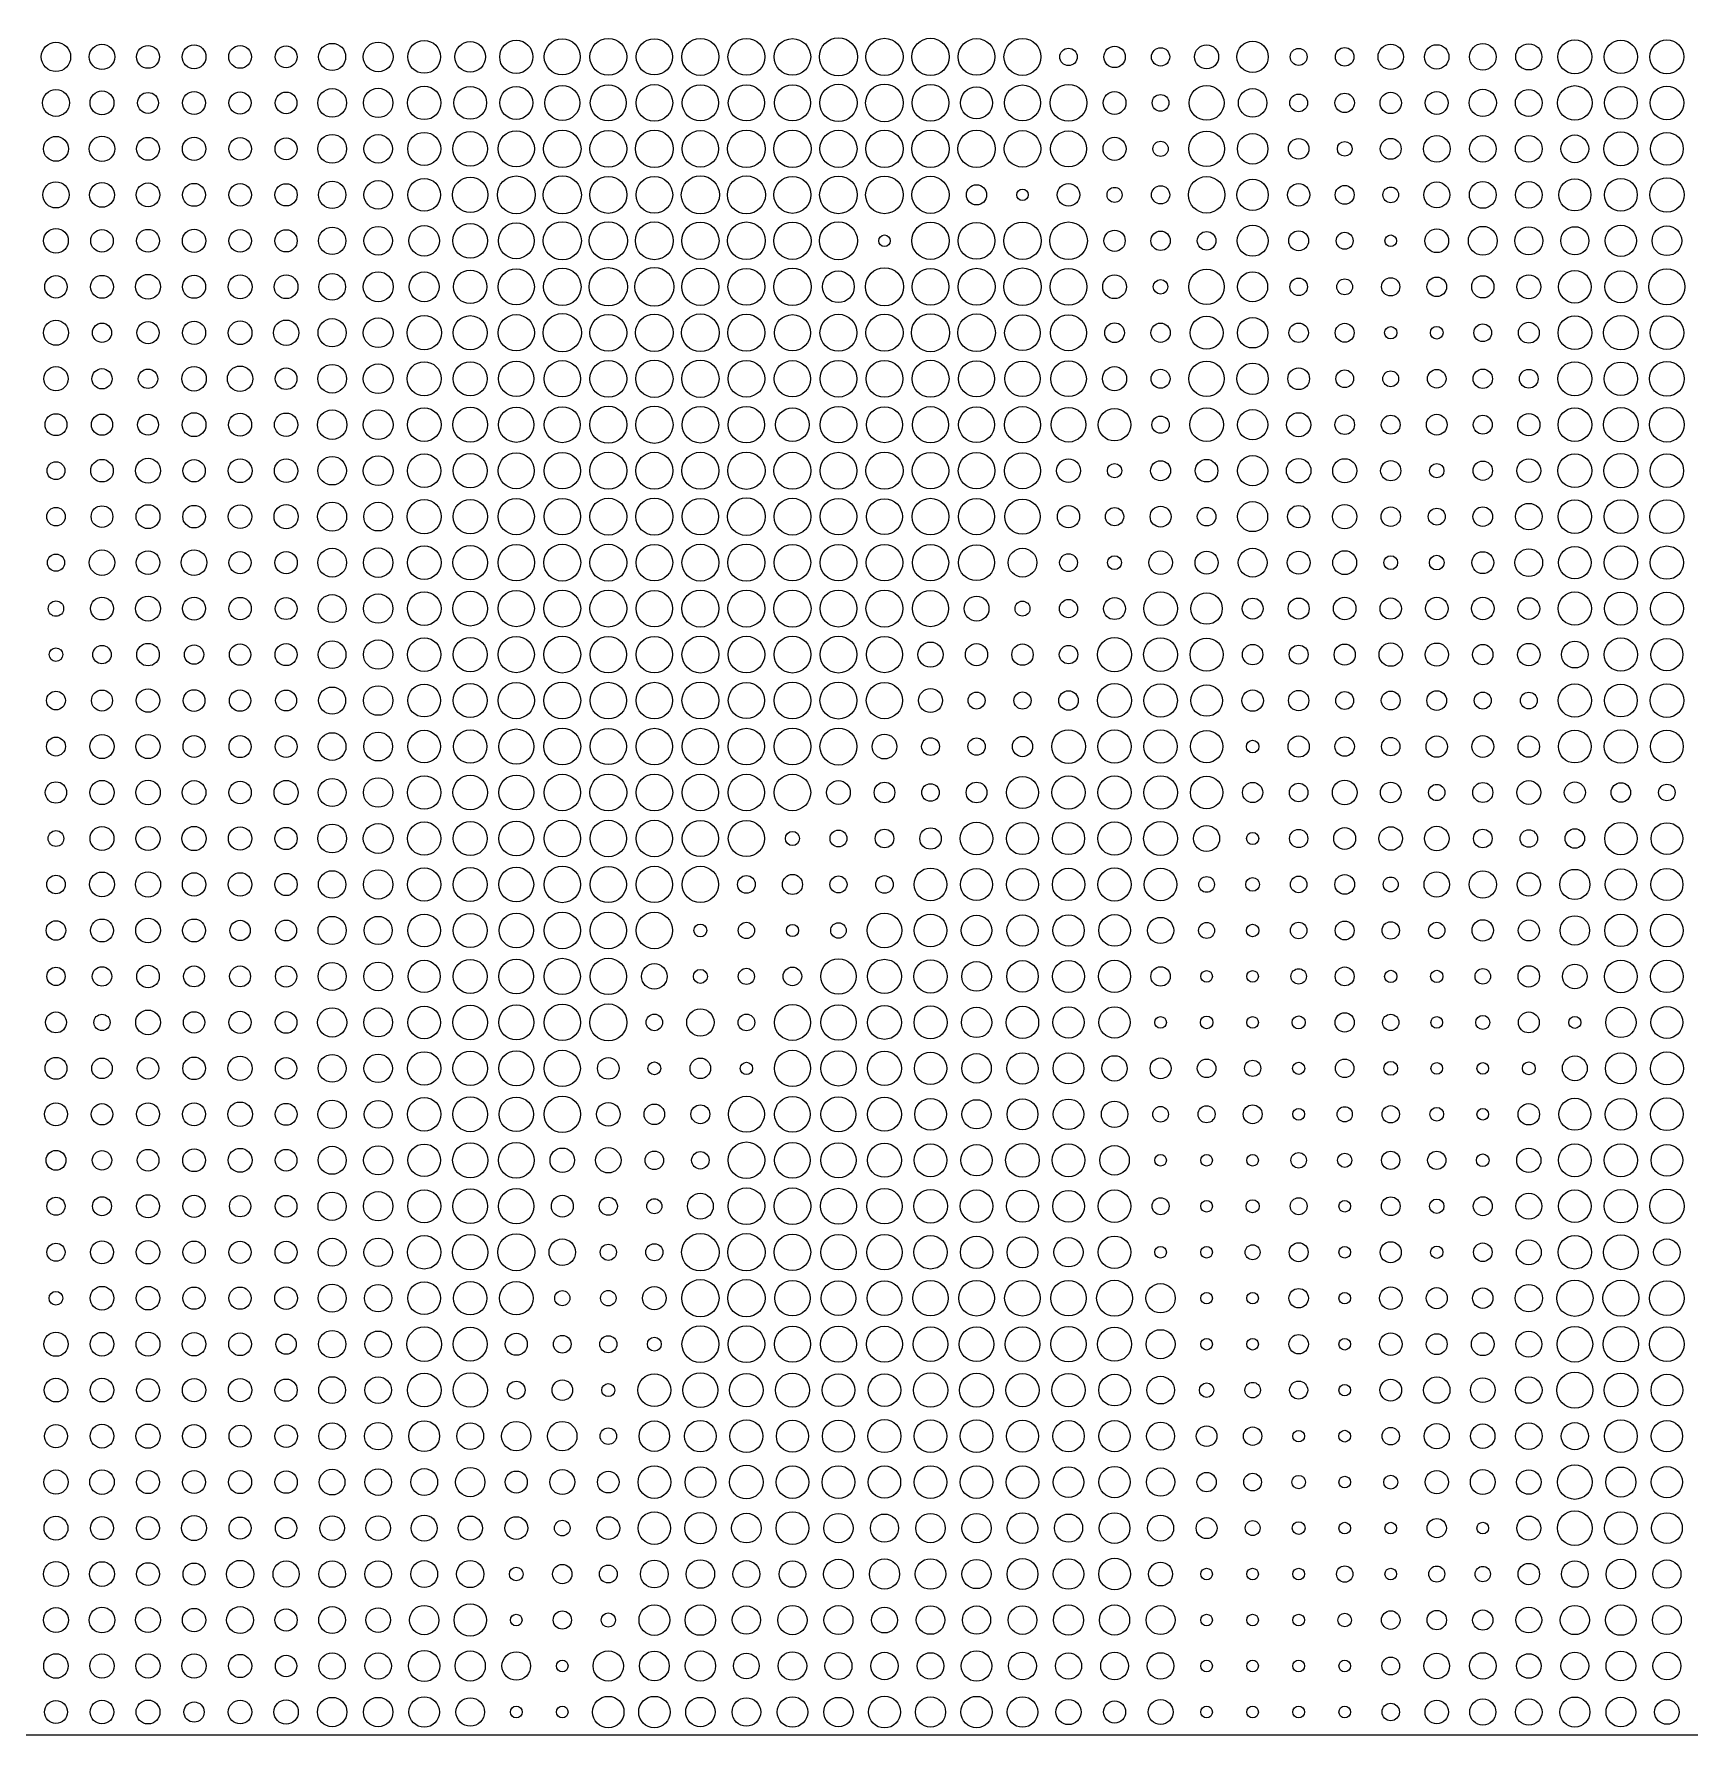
# Model space of a CAD drawing. Header units: millimetres. Extents: x 0 to 15650, y 0 to 8040.
# Drawn here: x 1944 to 3940, y 0 to 2051 of the extents above; entities that cross this region are included whole.
import ezdxf

# ---------------------------------------------------------------- set-up
doc = ezdxf.new("R2010")
doc.units = ezdxf.units.MM
doc.layers.add('Default', color=7, linetype='Continuous', true_color=0x000000)

msp = doc.modelspace()

# ---------------------------------------------------------------- linework, layer by layer
at = {"layer": 'Default', "color": 0}
msp.add_line((0, 0), (15650, 0), dxfattribs=at)
msp.add_lwpolyline([(0, 8040), (0, 0), (15650, 0), (15650, 8040)], close=True, dxfattribs=at)
for centre, radius in [((1970.1, 2023.9), 17.7), ((2025.6, 2023.9), 15.3), ((2081.1, 2023.9), 13.8), ((2136.6, 2023.9), 14.4), ((2192.1, 2023.9), 13.7), ((2247.6, 2023.9), 13.2), ((2303.1, 2023.9), 16.3), ((2358.6, 2023.9), 17.9), ((2414.1, 2023.9), 19.8), ((2469.6, 2023.9), 18.4), ((2525.1, 2023.9), 20), ((2580.6, 2023.9), 21.7), ((2636.1, 2023.9), 22.2), ((2691.6, 2023.9), 21.8), ((2747.1, 2023.9), 22.3), ((2802.6, 2023.9), 22.2), ((2858.1, 2023.9), 22), ((2913.6, 2023.9), 23), ((2969.1, 2023.9), 22.4), ((3024.6, 2023.9), 22.5), ((3080.1, 2023.9), 22.1), ((3135.5, 2023.9), 22.3), ((3191, 2023.9), 10.5), ((3246.5, 2023.9), 12.9), ((3302, 2023.9), 11), ((3357.5, 2023.9), 14.5), ((3413, 2023.9), 18.9), ((3468.5, 2023.9), 10.2), ((3524, 2023.9), 11.2), ((3579.5, 2023.9), 15.3), ((3635, 2023.9), 14.7), ((3690.5, 2023.9), 16.1), ((3746, 2023.9), 15.8), ((3801.5, 2023.9), 20.5), ((3857, 2023.9), 20.1), ((3912.5, 2023.9), 20.4), ((2636.1, 1968.4), 21.7), ((2691.6, 1968.4), 22.1), ((2747.1, 1968.4), 21.8), ((2802.6, 1968.4), 21.8), ((2858.1, 1968.4), 21.8), ((2913.6, 1968.4), 22.5), ((2969.1, 1968.4), 22.7), ((3024.6, 1968.4), 22.2), ((3135.5, 1968.4), 21.6), ((3191, 1968.4), 22.2), ((1970.1, 1968.4), 16.2), ((2025.6, 1968.4), 14.4), ((2081.1, 1968.4), 12.6), ((2136.6, 1968.4), 13.8), ((2192.1, 1968.4), 13.4), ((2247.6, 1968.4), 13.1), ((2303.1, 1968.4), 17.3), ((2358.6, 1968.4), 17.7), ((2414.1, 1968.4), 20.2), ((2469.6, 1968.4), 19.8), ((2525.1, 1968.4), 19.9), ((2580.6, 1968.4), 21.1), ((3080.1, 1968.4), 19.3), ((3246.5, 1968.4), 13.8), ((3302, 1968.4), 10.1), ((3357.5, 1968.4), 21), ((3413, 1968.4), 17.2), ((3468.5, 1968.4), 10.7), ((3524, 1968.4), 11.7), ((3579.5, 1968.4), 12.9), ((3635, 1968.4), 13.8), ((3690.5, 1968.4), 16.4), ((3746, 1968.4), 16.2), ((3801.5, 1968.4), 20.8), ((3857, 1968.4), 19.8), ((3912.5, 1968.4), 20.3), ((2303.1, 1913), 17.4), ((2358.6, 1913), 17.2), ((2414.1, 1913), 19.9), ((2469.6, 1913), 20.9), ((2525.1, 1913), 21.9), ((2580.6, 1913), 22.6), ((2636.1, 1913), 22.2), ((2691.6, 1913), 22.7), ((2747.1, 1913), 22), ((2802.6, 1913), 22.7), ((2858.1, 1913), 22.5), ((2913.6, 1913), 22.4), ((2969.1, 1913), 22.5), ((3024.6, 1913), 22.5), ((3080.1, 1913), 22.5), ((3135.5, 1913), 22), ((3191, 1913), 21.6), ((3357.5, 1913), 21.5), ((3413, 1913), 18.4), ((3635, 1913), 16.1), ((3690.5, 1913), 16), ((3746, 1913), 16.2), ((3801.5, 1913), 16.7), ((3857, 1913), 20.4), ((3912.5, 1913), 19.8), ((1970.1, 1913), 15), ((2025.6, 1913), 15.3), ((2081.1, 1913), 13.8), ((2136.6, 1913), 14.1), ((2192.1, 1913), 13.6), ((2247.6, 1913), 13.3), ((3246.5, 1913), 13.9), ((3302, 1913), 9.19), ((3468.5, 1913), 12.4), ((3524, 1913), 8.84), ((3579.5, 1913), 12.6), ((1970.1, 1857.5), 15.8), ((2025.6, 1857.5), 15), ((2081.1, 1857.5), 14.3), ((2136.6, 1857.5), 13.8), ((2192.1, 1857.5), 13.6), ((2247.6, 1857.5), 13.4), ((2303.1, 1857.5), 16.5), ((2358.6, 1857.5), 17.2), ((2414.1, 1857.5), 19.8), ((2469.6, 1857.5), 21.3), ((2525.1, 1857.5), 22.8), ((2580.6, 1857.5), 23), ((2636.1, 1857.5), 22.3), ((2691.6, 1857.5), 22.1), ((2747.1, 1857.5), 23), ((2802.6, 1857.5), 22.9), ((2858.1, 1857.5), 22.3), ((2913.6, 1857.5), 22.7), ((2969.1, 1857.5), 22.7), ((3024.6, 1857.5), 22.4), ((3080.1, 1857.5), 12.2), ((3191, 1857.5), 13.6), ((3302, 1857.5), 11), ((3357.5, 1857.5), 22), ((3413, 1857.5), 18.9), ((3468.5, 1857.5), 13.5), ((3524, 1857.5), 11.4), ((3579.5, 1857.5), 9.47), ((3635, 1857.5), 15.6), ((3690.5, 1857.5), 16.2), ((3746, 1857.5), 16), ((3801.5, 1857.5), 19.4), ((3857, 1857.5), 19.8), ((3912.5, 1857.5), 20.7), ((3135.5, 1857.5), 7), ((3246.5, 1857.5), 9.05), ((1970.1, 1802.1), 14.9), ((2025.6, 1802.1), 13.6), ((2081.1, 1802.1), 13.8), ((2136.6, 1802.1), 14.1), ((2192.1, 1802.1), 13.6), ((2247.6, 1802.1), 13.4), ((2303.1, 1802.1), 16.5), ((2358.6, 1802.1), 17.2), ((2414.1, 1802.1), 18.4), ((2469.6, 1802.1), 20.9), ((2525.1, 1802.1), 21.6), ((2580.6, 1802.1), 23), ((2636.1, 1802.1), 23), ((2691.6, 1802.1), 22.8), ((2747.1, 1802.1), 22.5), ((2802.6, 1802.1), 22.7), ((2858.1, 1802.1), 22.5), ((2913.6, 1802.1), 22.9), ((2969.1, 1802.1), 7), ((3024.6, 1802.1), 22.5), ((3080.1, 1802.1), 22.2), ((3135.5, 1802.1), 22.6), ((3191, 1802.1), 22.7), ((3246.5, 1802.1), 12.8), ((3302, 1802.1), 11.7), ((3357.5, 1802.1), 11.2), ((3413, 1802.1), 18.7), ((3468.5, 1802.1), 12), ((3524, 1802.1), 10.2), ((3579.5, 1802.1), 7), ((3635, 1802.1), 14.3), ((3690.5, 1802.1), 17.4), ((3746, 1802.1), 16.9), ((3801.5, 1802.1), 17), ((3857, 1802.1), 18.9), ((3912.5, 1802.1), 17.9), ((2358.6, 1746.6), 18.1), ((2414.1, 1746.6), 18), ((2469.6, 1746.6), 20.2), ((2525.1, 1746.6), 21.8), ((2580.6, 1746.6), 22.6), ((2636.1, 1746.6), 23.1), ((2691.6, 1746.6), 23.4), ((2747.1, 1746.6), 22.4), ((2802.6, 1746.6), 22.2), ((2858.1, 1746.6), 22.6), ((2913.6, 1746.6), 19.1), ((2969.1, 1746.6), 23), ((3024.6, 1746.6), 22.1), ((3080.1, 1746.6), 22.3), ((3135.5, 1746.6), 22.7), ((3191, 1746.6), 22.1), ((3357.5, 1746.6), 21.3), ((3413, 1746.6), 18.1), ((3801.5, 1746.6), 19.6), ((3857, 1746.6), 19.2), ((3912.5, 1746.6), 21.8), ((1970.1, 1746.6), 13.5), ((2025.6, 1746.6), 13.8), ((2081.1, 1746.6), 15), ((2136.6, 1746.6), 13.9), ((2192.1, 1746.6), 14.4), ((2247.6, 1746.6), 14.3), ((2303.1, 1746.6), 16.1), ((3246.5, 1746.6), 14.3), ((3302, 1746.6), 8.76), ((3468.5, 1746.6), 10.5), ((3524, 1746.6), 9.54), ((3579.5, 1746.6), 11), ((3635, 1746.6), 11.8), ((3690.5, 1746.6), 13.4), ((3746, 1746.6), 14.5), ((1970.1, 1691.2), 15.1), ((2025.6, 1691.2), 11.6), ((2081.1, 1691.2), 13.4), ((2136.6, 1691.2), 14), ((2192.1, 1691.2), 14.3), ((2247.6, 1691.2), 15.3), ((2303.1, 1691.2), 17), ((2358.6, 1691.2), 17.9), ((2414.1, 1691.2), 20.7), ((2469.6, 1691.2), 20.6), ((2525.1, 1691.2), 21.9), ((2580.6, 1691.2), 23.1), ((2636.1, 1691.2), 22.2), ((2691.6, 1691.2), 22.6), ((2747.1, 1691.2), 22.7), ((2802.6, 1691.2), 22.4), ((2858.1, 1691.2), 21.8), ((2913.6, 1691.2), 22.3), ((2969.1, 1691.2), 22.4), ((3024.6, 1691.2), 23), ((3080.1, 1691.2), 22.7), ((3135.5, 1691.2), 21.5), ((3191, 1691.2), 21.7), ((3246.5, 1691.2), 11.9), ((3302, 1691.2), 11.6), ((3357.5, 1691.2), 19.8), ((3413, 1691.2), 18.4), ((3468.5, 1691.2), 11.7), ((3746, 1691.2), 12.6), ((3801.5, 1691.2), 20.3), ((3857, 1691.2), 20.8), ((3912.5, 1691.2), 20.3), ((3524, 1691.2), 11.4), ((3579.5, 1691.2), 7.49), ((3635, 1691.2), 7.56), ((3690.5, 1691.2), 10.7), ((1970.1, 1635.7), 14.6), ((2025.6, 1635.7), 12.2), ((2081.1, 1635.7), 11.7), ((2136.6, 1635.7), 14.8), ((2192.1, 1635.7), 15.3), ((2247.6, 1635.7), 13), ((2303.1, 1635.7), 17.3), ((2358.6, 1635.7), 17.9), ((2414.1, 1635.7), 20.6), ((2469.6, 1635.7), 20.6), ((2525.1, 1635.7), 21.3), ((2580.6, 1635.7), 21.9), ((2636.1, 1635.7), 22.2), ((2691.6, 1635.7), 22.5), ((2747.1, 1635.7), 22.5), ((2802.6, 1635.7), 22.1), ((2858.1, 1635.7), 21.9), ((2913.6, 1635.7), 22.1), ((2969.1, 1635.7), 22.2), ((3024.6, 1635.7), 22.3), ((3080.1, 1635.7), 21.8), ((3135.5, 1635.7), 21.3), ((3191, 1635.7), 21.5), ((3246.5, 1635.7), 14.6), ((3302, 1635.7), 11.4), ((3357.5, 1635.7), 21.3), ((3413, 1635.7), 18.9), ((3468.5, 1635.7), 13.1), ((3524, 1635.7), 10.7), ((3579.5, 1635.7), 9.54), ((3635, 1635.7), 11.2), ((3690.5, 1635.7), 11.7), ((3746, 1635.7), 11.3), ((3801.5, 1635.7), 20.6), ((3857, 1635.7), 20.2), ((3912.5, 1635.7), 21), ((2414.1, 1580.3), 20.3), ((2469.6, 1580.3), 21), ((2525.1, 1580.3), 21.3), ((2580.6, 1580.3), 21.7), ((2636.1, 1580.3), 22.3), ((2691.6, 1580.3), 22.5), ((2747.1, 1580.3), 22.1), ((2802.6, 1580.3), 22), ((2858.1, 1580.3), 20.3), ((2913.6, 1580.3), 22), ((2969.1, 1580.3), 21.7), ((3024.6, 1580.3), 21.8), ((3080.1, 1580.3), 21.6), ((3135.5, 1580.3), 21.8), ((3191, 1580.3), 20.9), ((3357.5, 1580.3), 20.3), ((3801.5, 1580.3), 20.3), ((3857, 1580.3), 20.8), ((3912.5, 1580.3), 20.9), ((1970.1, 1580.3), 13.2), ((2025.6, 1580.3), 12.8), ((2081.1, 1580.3), 12.6), ((2136.6, 1580.3), 14.4), ((2192.1, 1580.3), 13.9), ((2247.6, 1580.3), 14.1), ((2303.1, 1580.3), 17.8), ((2358.6, 1580.3), 18), ((3246.5, 1580.3), 19.6), ((3302, 1580.3), 10.4), ((3413, 1580.3), 18.2), ((3468.5, 1580.3), 14.5), ((3524, 1580.3), 11.8), ((3579.5, 1580.3), 11.4), ((3635, 1580.3), 12.5), ((3690.5, 1580.3), 11.4), ((3746, 1580.3), 13.4), ((2081.1, 1524.8), 15), ((2192.1, 1524.8), 14.4), ((2247.6, 1524.8), 14.2), ((2303.1, 1524.8), 17.2), ((2358.6, 1524.8), 18), ((2414.1, 1524.8), 20.2), ((2469.6, 1524.8), 20.6), ((2525.1, 1524.8), 21.7), ((2580.6, 1524.8), 22), ((2636.1, 1524.8), 22.3), ((2691.6, 1524.8), 22.3), ((2747.1, 1524.8), 22.3), ((2802.6, 1524.8), 22.5), ((2858.1, 1524.8), 22.3), ((2913.6, 1524.8), 22.2), ((2969.1, 1524.8), 22.4), ((3024.6, 1524.8), 22), ((3080.1, 1524.8), 22), ((3135.5, 1524.8), 21.7), ((3191, 1524.8), 14.3), ((3413, 1524.8), 18.2), ((3468.5, 1524.8), 14.8), ((3524, 1524.8), 14.5), ((3746, 1524.8), 14.3), ((3801.5, 1524.8), 20.4), ((3857, 1524.8), 20.6), ((3912.5, 1524.8), 20.2), ((1970.1, 1524.8), 10.8), ((2025.6, 1524.8), 13.6), ((2136.6, 1524.8), 13.5), ((3246.5, 1524.8), 8.62), ((3302, 1524.8), 12.1), ((3357.5, 1524.8), 13.6), ((3579.5, 1524.8), 12.2), ((3635, 1524.8), 8.62), ((3690.5, 1524.8), 11.7), ((1970.1, 1469.4), 11.2), ((2025.6, 1469.4), 13.1), ((2081.1, 1469.4), 14.4), ((2136.6, 1469.4), 13.6), ((2192.1, 1469.4), 14.2), ((2247.6, 1469.4), 14.6), ((2303.1, 1469.4), 17.5), ((2358.6, 1469.4), 17.3), ((2414.1, 1469.4), 20.6), ((2469.6, 1469.4), 20.7), ((2525.1, 1469.4), 21.8), ((2580.6, 1469.4), 22), ((2636.1, 1469.4), 22.2), ((2691.6, 1469.4), 22.3), ((2747.1, 1469.4), 22), ((2802.6, 1469.4), 22.7), ((2858.1, 1469.4), 22.2), ((2913.6, 1469.4), 22), ((2969.1, 1469.4), 21.6), ((3024.6, 1469.4), 22.1), ((3080.1, 1469.4), 21.8), ((3135.5, 1469.4), 21.2), ((3191, 1469.4), 13.4), ((3246.5, 1469.4), 11), ((3302, 1469.4), 12.6), ((3357.5, 1469.4), 11.2), ((3413, 1469.4), 18.1), ((3468.5, 1469.4), 13.5), ((3524, 1469.4), 14.6), ((3579.5, 1469.4), 11.7), ((3635, 1469.4), 10.2), ((3690.5, 1469.4), 11.8), ((3746, 1469.4), 16), ((3801.5, 1469.4), 20.2), ((3857, 1469.4), 20.3), ((3912.5, 1469.4), 20.4), ((2580.6, 1413.9), 22.2), ((2636.1, 1413.9), 22.2), ((2691.6, 1413.9), 22.1), ((2747.1, 1413.9), 22.2), ((2802.6, 1413.9), 22.4), ((1970.1, 1413.9), 10.4), ((2025.6, 1413.9), 15.3), ((2081.1, 1413.9), 14.3), ((2136.6, 1413.9), 15.5), ((2192.1, 1413.9), 13.4), ((2247.6, 1413.9), 13.5), ((2303.1, 1413.9), 17.3), ((2358.6, 1413.9), 17.7), ((2414.1, 1413.9), 20.3), ((2469.6, 1413.9), 20.8), ((2525.1, 1413.9), 22), ((2858.1, 1413.9), 22), ((2913.6, 1413.9), 22), ((2969.1, 1413.9), 22), ((3024.6, 1413.9), 21.9), ((3080.1, 1413.9), 21.7), ((3135.5, 1413.9), 17.3), ((3191, 1413.9), 10.7), ((3246.5, 1413.9), 8.41), ((3302, 1413.9), 14.2), ((3357.5, 1413.9), 13.9), ((3413, 1413.9), 17.4), ((3468.5, 1413.9), 13.9), ((3524, 1413.9), 14.4), ((3579.5, 1413.9), 8.34), ((3635, 1413.9), 8.84), ((3690.5, 1413.9), 13.2), ((3746, 1413.9), 16.7), ((3801.5, 1413.9), 19.6), ((3857, 1413.9), 20.2), ((3912.5, 1413.9), 20.1), ((2303.1, 1358.5), 16.9), ((2358.6, 1358.5), 17.7), ((2414.1, 1358.5), 20.3), ((2469.6, 1358.5), 21), ((2525.1, 1358.5), 21.8), ((2580.6, 1358.5), 22.2), ((2636.1, 1358.5), 22.2), ((2691.6, 1358.5), 22), ((2747.1, 1358.5), 22.3), ((2802.6, 1358.5), 22.3), ((2858.1, 1358.5), 22.4), ((2913.6, 1358.5), 22.2), ((2969.1, 1358.5), 22.3), ((3024.6, 1358.5), 21.8), ((3302, 1358.5), 20.3), ((3357.5, 1358.5), 18.9), ((3801.5, 1358.5), 20.1), ((3857, 1358.5), 19.8), ((3912.5, 1358.5), 19.9), ((1970.1, 1358.5), 9.26), ((2025.6, 1358.5), 13.7), ((2081.1, 1358.5), 15), ((2136.6, 1358.5), 13.8), ((2192.1, 1358.5), 13.5), ((2247.6, 1358.5), 13.2), ((3080.1, 1358.5), 15), ((3135.5, 1358.5), 8.98), ((3191, 1358.5), 11), ((3246.5, 1358.5), 13.2), ((3413, 1358.5), 12.6), ((3468.5, 1358.5), 12.7), ((3524, 1358.5), 13.6), ((3579.5, 1358.5), 12.8), ((3635, 1358.5), 13.6), ((3690.5, 1358.5), 13.6), ((3746, 1358.5), 13.1), ((2025.6, 1303), 11.1), ((2081.1, 1303), 13.6), ((2136.6, 1303), 11.7), ((2192.1, 1303), 12.9), ((2247.6, 1303), 13.3), ((2303.1, 1303), 16.7), ((2358.6, 1303), 17.7), ((2414.1, 1303), 20.2), ((2469.6, 1303), 20.6), ((2525.1, 1303), 21.8), ((2580.6, 1303), 22.2), ((2636.1, 1303), 22), ((2691.6, 1303), 22), ((2747.1, 1303), 22.2), ((2802.6, 1303), 22.1), ((2858.1, 1303), 22.2), ((2913.6, 1303), 22.2), ((2969.1, 1303), 21.8), ((3024.6, 1303), 15.2), ((3080.1, 1303), 13.4), ((3135.5, 1303), 12.9), ((3191, 1303), 11.1), ((3246.5, 1303), 20.6), ((3302, 1303), 20.4), ((3357.5, 1303), 20), ((3413, 1303), 12.3), ((3468.5, 1303), 11.4), ((3524, 1303), 12.7), ((3579.5, 1303), 14.1), ((3635, 1303), 14), ((3690.5, 1303), 12.3), ((3746, 1303), 13.5), ((3801.5, 1303), 16.1), ((3857, 1303), 20.1), ((3912.5, 1303), 19.4), ((1970.1, 1303), 8.2), ((1970.1, 1247.6), 11.3), ((2025.6, 1247.6), 12.7), ((2081.1, 1247.6), 14.1), ((2136.6, 1247.6), 13.1), ((2192.1, 1247.6), 12.9), ((2247.6, 1247.6), 12.6), ((2303.1, 1247.6), 16.3), ((2358.6, 1247.6), 17.8), ((2414.1, 1247.6), 19.8), ((2469.6, 1247.6), 20.4), ((2525.1, 1247.6), 21.9), ((2580.6, 1247.6), 22.2), ((2636.1, 1247.6), 22), ((2691.6, 1247.6), 22), ((2747.1, 1247.6), 22.2), ((2802.6, 1247.6), 21.8), ((2858.1, 1247.6), 22.2), ((2913.6, 1247.6), 22.3), ((2969.1, 1247.6), 21.9), ((3024.6, 1247.6), 14.5), ((3080.1, 1247.6), 10.2), ((3135.5, 1247.6), 10.4), ((3191, 1247.6), 11.8), ((3246.5, 1247.6), 20.5), ((3302, 1247.6), 20.2), ((3357.5, 1247.6), 19), ((3413, 1247.6), 12.9), ((3468.5, 1247.6), 12.3), ((3524, 1247.6), 10.8), ((3579.5, 1247.6), 11.4), ((3635, 1247.6), 11.9), ((3690.5, 1247.6), 10.2), ((3746, 1247.6), 10.1), ((3801.5, 1247.6), 20.1), ((3857, 1247.6), 19.8), ((3912.5, 1247.6), 20.3), ((2414.1, 1192.1), 19.6), ((2469.6, 1192.1), 20.1), ((2525.1, 1192.1), 21.2), ((2580.6, 1192.1), 22.2), ((2636.1, 1192.1), 21.8), ((2691.6, 1192.1), 22), ((2747.1, 1192.1), 22), ((2802.6, 1192.1), 22), ((2858.1, 1192.1), 22.2), ((2913.6, 1192.1), 22.3), ((3191, 1192.1), 20.3), ((3246.5, 1192.1), 20.1), ((3302, 1192.1), 20), ((3357.5, 1192.1), 19.5), ((3801.5, 1192.1), 19.8), ((3857, 1192.1), 20.1), ((3912.5, 1192.1), 19.8), ((1970.1, 1192.1), 11.4), ((2025.6, 1192.1), 14.5), ((2081.1, 1192.1), 14.5), ((2136.6, 1192.1), 13.2), ((2192.1, 1192.1), 13.3), ((2247.6, 1192.1), 13.2), ((2303.1, 1192.1), 16.7), ((2358.6, 1192.1), 17.4), ((2969.1, 1192.1), 14.9), ((3024.6, 1192.1), 10.7), ((3080.1, 1192.1), 10.5), ((3135.5, 1192.1), 12.2), ((3413, 1192.1), 7.56), ((3468.5, 1192.1), 12.8), ((3524, 1192.1), 11.7), ((3579.5, 1192.1), 11.1), ((3635, 1192.1), 12.9), ((3690.5, 1192.1), 13.2), ((3746, 1192.1), 12.9), ((1970.1, 1136.7), 12.9), ((2025.6, 1136.7), 14.6), ((2081.1, 1136.7), 14.8), ((2136.6, 1136.7), 14.3), ((2192.1, 1136.7), 13.5), ((2247.6, 1136.7), 14.6), ((2303.1, 1136.7), 16.8), ((2358.6, 1136.7), 17.7), ((2414.1, 1136.7), 20.2), ((2469.6, 1136.7), 20.8), ((2525.1, 1136.7), 21.1), ((2580.6, 1136.7), 22), ((2636.1, 1136.7), 22.2), ((2691.6, 1136.7), 22.1), ((2747.1, 1136.7), 22), ((2802.6, 1136.7), 22), ((2858.1, 1136.7), 22), ((2913.6, 1136.7), 14.3), ((2969.1, 1136.7), 12.5), ((3080.1, 1136.7), 12.5), ((3135.5, 1136.7), 19.4), ((3191, 1136.7), 20.1), ((3246.5, 1136.7), 20.1), ((3302, 1136.7), 20.3), ((3357.5, 1136.7), 19.6), ((3413, 1136.7), 12.2), ((3524, 1136.7), 14.9), ((3579.5, 1136.7), 12.4), ((3746, 1136.7), 14.3), ((3801.5, 1136.7), 12.7), ((3024.6, 1136.7), 10.6), ((3468.5, 1136.7), 11.2), ((3635, 1136.7), 9.82), ((3690.5, 1136.7), 12.1), ((3857, 1136.7), 11.8), ((3912.5, 1136.7), 9.96), ((1970.1, 1081.2), 9.47), ((2025.6, 1081.2), 14.4), ((2081.1, 1081.2), 14.5), ((2136.6, 1081.2), 14.6), ((2192.1, 1081.2), 14.1), ((2247.6, 1081.2), 13.4), ((2303.1, 1081.2), 17.4), ((2358.6, 1081.2), 18), ((2414.1, 1081.2), 20.1), ((2469.6, 1081.2), 20.6), ((2525.1, 1081.2), 21), ((2580.6, 1081.2), 22), ((2636.1, 1081.2), 22), ((2691.6, 1081.2), 22), ((2747.1, 1081.2), 21.8), ((2802.6, 1081.2), 21.8), ((2858.1, 1081.2), 8.55), ((2913.6, 1081.2), 10.2), ((2969.1, 1081.2), 11.2), ((3024.6, 1081.2), 12.9), ((3080.1, 1081.2), 19.7), ((3135.5, 1081.2), 19.4), ((3191, 1081.2), 19.4), ((3246.5, 1081.2), 20.1), ((3302, 1081.2), 20.4), ((3357.5, 1081.2), 15.7), ((3413, 1081.2), 7.35), ((3468.5, 1081.2), 11), ((3524, 1081.2), 13.2), ((3579.5, 1081.2), 14.2), ((3635, 1081.2), 14.8), ((3690.5, 1081.2), 11.2), ((3746, 1081.2), 10.5), ((3801.5, 1081.2), 11.8), ((3857, 1081.2), 19.5), ((3912.5, 1081.2), 19.1), ((2525.1, 1025.8), 21), ((2580.6, 1025.8), 22), ((2636.1, 1025.8), 21.8), ((2691.6, 1025.8), 21.9), ((2747.1, 1025.8), 21.9), ((1970.1, 1025.8), 11.2), ((2025.6, 1025.8), 15), ((2081.1, 1025.8), 15.2), ((2136.6, 1025.8), 14.1), ((2192.1, 1025.8), 14.2), ((2247.6, 1025.8), 13.4), ((2303.1, 1025.8), 16.6), ((2358.6, 1025.8), 17.7), ((2414.1, 1025.8), 20), ((2469.6, 1025.8), 20.4), ((2802.6, 1025.8), 10.7), ((2858.1, 1025.8), 12.1), ((2913.6, 1025.8), 10.3), ((2969.1, 1025.8), 10.6), ((3024.6, 1025.8), 19.8), ((3080.1, 1025.8), 19.3), ((3135.5, 1025.8), 19.3), ((3191, 1025.8), 19.5), ((3246.5, 1025.8), 20), ((3302, 1025.8), 19.6), ((3357.5, 1025.8), 9.47), ((3413, 1025.8), 8.27), ((3468.5, 1025.8), 10), ((3524, 1025.8), 11.9), ((3579.5, 1025.8), 8.98), ((3635, 1025.8), 15.3), ((3690.5, 1025.8), 16.5), ((3746, 1025.8), 14.1), ((3801.5, 1025.8), 18.2), ((3857, 1025.8), 18.9), ((3912.5, 1025.8), 19.4), ((2081.1, 970.3), 14.9), ((2303.1, 970.3), 17), ((2358.6, 970.3), 17), ((2414.1, 970.3), 19.8), ((2469.6, 970.3), 20.6), ((2525.1, 970.3), 20.8), ((2580.6, 970.3), 22), ((2636.1, 970.3), 22), ((2691.6, 970.3), 22), ((2969.1, 970.3), 21), ((3024.6, 970.3), 19.8), ((3080.1, 970.3), 18.4), ((3135.5, 970.3), 18.9), ((3191, 970.3), 19), ((3246.5, 970.3), 19.1), ((3302, 970.3), 15.8), ((3801.5, 970.3), 17.7), ((3857, 970.3), 19.5), ((3912.5, 970.3), 19.6), ((1970.1, 970.3), 11.8), ((2025.6, 970.3), 13.8), ((2136.6, 970.3), 13.8), ((2192.1, 970.3), 12.3), ((2247.6, 970.3), 12.6), ((2747.1, 970.3), 7.78), ((2802.6, 970.3), 9.82), ((2858.1, 970.3), 7.35), ((2913.6, 970.3), 9.33), ((3357.5, 970.3), 9.61), ((3413, 970.3), 7.49), ((3468.5, 970.3), 10), ((3524, 970.3), 11.4), ((3579.5, 970.3), 10.5), ((3635, 970.3), 9.82), ((3690.5, 970.3), 12.9), ((3746, 970.3), 12.7), ((1970.1, 914.9), 11), ((2025.6, 914.9), 11.7), ((2081.1, 914.9), 13.6), ((2136.6, 914.9), 12.6), ((2192.1, 914.9), 12.6), ((2247.6, 914.9), 12.8), ((2303.1, 914.9), 16.9), ((2358.6, 914.9), 17.3), ((2414.1, 914.9), 19.4), ((2469.6, 914.9), 20.5), ((2525.1, 914.9), 20.9), ((2580.6, 914.9), 21.8), ((2636.1, 914.9), 21.9), ((2691.6, 914.9), 15.4), ((2747.1, 914.9), 8.41), ((2802.6, 914.9), 9.75), ((2858.1, 914.9), 11.2), ((2913.6, 914.9), 21.3), ((2969.1, 914.9), 20.6), ((3024.6, 914.9), 20.1), ((3080.1, 914.9), 17.9), ((3135.5, 914.9), 19), ((3191, 914.9), 19.3), ((3246.5, 914.9), 19.4), ((3302, 914.9), 11.7), ((3468.5, 914.9), 9.26), ((3524, 914.9), 11.4), ((3690.5, 914.9), 9.33), ((3746, 914.9), 12.9), ((3801.5, 914.9), 14.8), ((3857, 914.9), 19.7), ((3912.5, 914.9), 19.6), ((3357.5, 914.9), 7), ((3413, 914.9), 7), ((3579.5, 914.9), 7.35), ((3635, 914.9), 7.49), ((1970.1, 859.4), 12.6), ((2025.6, 859.4), 9.82), ((2081.1, 859.4), 14.9), ((2136.6, 859.4), 12.9), ((2192.1, 859.4), 13.4), ((2247.6, 859.4), 13.1), ((2303.1, 859.4), 17.6), ((2358.6, 859.4), 17.4), ((2414.1, 859.4), 19.6), ((2469.6, 859.4), 20.9), ((2525.1, 859.4), 21.2), ((2580.6, 859.4), 22), ((2636.1, 859.4), 22.3), ((2691.6, 859.4), 10), ((2747.1, 859.4), 16.5), ((2802.6, 859.4), 10.1), ((2858.1, 859.4), 21.7), ((2913.6, 859.4), 21.3), ((2969.1, 859.4), 20.4), ((3024.6, 859.4), 19.9), ((3080.1, 859.4), 18.3), ((3135.5, 859.4), 19.5), ((3191, 859.4), 18.9), ((3246.5, 859.4), 18.9), ((3302, 859.4), 7), ((3357.5, 859.4), 7.56), ((3413, 859.4), 7), ((3468.5, 859.4), 7.92), ((3524, 859.4), 11.6), ((3579.5, 859.4), 9.82), ((3635, 859.4), 7), ((3690.5, 859.4), 8.48), ((3746, 859.4), 12.6), ((3801.5, 859.4), 7.21), ((3857, 859.4), 18.3), ((3912.5, 859.4), 19.2), ((2303.1, 804), 16.8), ((2358.6, 804), 17.1), ((2414.1, 804), 20.1), ((2469.6, 804), 20.8), ((2525.1, 804), 21), ((2580.6, 804), 21.8), ((2858.1, 804), 21.8), ((2913.6, 804), 21.3), ((2969.1, 804), 20.6), ((3024.6, 804), 19.5), ((3080.1, 804), 17.8), ((3135.5, 804), 18.9), ((3191, 804), 18.6), ((3857, 804), 18.6), ((3912.5, 804), 19.9), ((1970.1, 804), 13.2), ((2025.6, 804), 12.4), ((2081.1, 804), 12.9), ((2136.6, 804), 13.6), ((2192.1, 804), 14.6), ((2247.6, 804), 12.9), ((2636.1, 804), 13.1), ((2691.6, 804), 7.78), ((2747.1, 804), 12.4), ((2802.6, 804), 7.42), ((3246.5, 804), 15.3), ((3302, 804), 12.6), ((3357.5, 804), 11.2), ((3413, 804), 9.75), ((3468.5, 804), 7.35), ((3524, 804), 11.2), ((3579.5, 804), 8.34), ((3635, 804), 7), ((3690.5, 804), 7), ((3746, 804), 7.78), ((3801.5, 804), 15), ((1970.1, 748.6), 13.8), ((2025.6, 748.6), 12.9), ((2081.1, 748.6), 13.8), ((2136.6, 748.6), 13.8), ((2192.1, 748.6), 14.8), ((2247.6, 748.6), 13.2), ((2303.1, 748.6), 17.1), ((2358.6, 748.6), 16.7), ((2414.1, 748.6), 20.2), ((2469.6, 748.6), 21), ((2525.1, 748.6), 20.8), ((2580.6, 748.6), 22), ((2636.1, 748.6), 14.3), ((2691.6, 748.6), 12.4), ((2747.1, 748.6), 11.4), ((2802.6, 748.6), 21.7), ((2858.1, 748.6), 21.5), ((2913.6, 748.6), 21.1), ((2969.1, 748.6), 20.5), ((3024.6, 748.6), 19.1), ((3080.1, 748.6), 17.6), ((3135.5, 748.6), 18.6), ((3191, 748.6), 18.4), ((3246.5, 748.6), 15.9), ((3413, 748.6), 11.4), ((3746, 748.6), 12.9), ((3801.5, 748.6), 19.3), ((3857, 748.6), 19), ((3912.5, 748.6), 19.7), ((3302, 748.6), 9.47), ((3357.5, 748.6), 10.3), ((3468.5, 748.6), 7.14), ((3524, 748.6), 9.19), ((3579.5, 748.6), 10.4), ((3635, 748.6), 8.27), ((3690.5, 748.6), 7), ((1970.1, 693.1), 12), ((2025.6, 693.1), 11.7), ((2081.1, 693.1), 13.1), ((2136.6, 693.1), 13.7), ((2192.1, 693.1), 14.4), ((2247.6, 693.1), 13.1), ((2303.1, 693.1), 16.9), ((2358.6, 693.1), 17.5), ((2414.1, 693.1), 19.6), ((2469.6, 693.1), 21.2), ((2525.1, 693.1), 21.5), ((2580.6, 693.1), 14.8), ((2636.1, 693.1), 15.3), ((2691.6, 693.1), 11.2), ((2747.1, 693.1), 10.5), ((2802.6, 693.1), 22.1), ((2858.1, 693.1), 21.5), ((2913.6, 693.1), 21.2), ((2969.1, 693.1), 20.5), ((3024.6, 693.1), 19.8), ((3080.1, 693.1), 18.9), ((3135.5, 693.1), 20.3), ((3191, 693.1), 19.8), ((3246.5, 693.1), 17.8), ((3302, 693.1), 7), ((3357.5, 693.1), 7), ((3413, 693.1), 7), ((3468.5, 693.1), 9.33), ((3524, 693.1), 8.55), ((3579.5, 693.1), 11), ((3635, 693.1), 11), ((3690.5, 693.1), 7.64), ((3746, 693.1), 14.6), ((3801.5, 693.1), 19.8), ((3857, 693.1), 20), ((3912.5, 693.1), 19.1), ((2414.1, 637.7), 19.9), ((2469.6, 637.7), 21), ((2525.1, 637.7), 21.3), ((2802.6, 637.7), 22.1), ((2858.1, 637.7), 22.1), ((2913.6, 637.7), 21.6), ((2969.1, 637.7), 21.3), ((3024.6, 637.7), 20.3), ((3080.1, 637.7), 19.6), ((3135.5, 637.7), 19.4), ((3191, 637.7), 19.1), ((3246.5, 637.7), 19.6), ((3801.5, 637.7), 19.6), ((3857, 637.7), 20.2), ((3912.5, 637.7), 20.7), ((1970.1, 637.7), 10.9), ((2025.6, 637.7), 11.4), ((2081.1, 637.7), 13.9), ((2136.6, 637.7), 13.4), ((2192.1, 637.7), 12.8), ((2247.6, 637.7), 13.1), ((2303.1, 637.7), 17), ((2358.6, 637.7), 17.7), ((2580.6, 637.7), 13.2), ((2636.1, 637.7), 10.9), ((2691.6, 637.7), 9.05), ((2747.1, 637.7), 15.6), ((3302, 637.7), 10.3), ((3357.5, 637.7), 7), ((3413, 637.7), 7.92), ((3468.5, 637.7), 10.2), ((3524, 637.7), 7), ((3579.5, 637.7), 11.3), ((3635, 637.7), 8.62), ((3690.5, 637.7), 11.4), ((3746, 637.7), 15.6), ((2025.6, 582.2), 13.8), ((2081.1, 582.2), 14.1), ((2136.6, 582.2), 13.5), ((2192.1, 582.2), 13.4), ((2247.6, 582.2), 13.3), ((2303.1, 582.2), 16.8), ((2358.6, 582.2), 17.1), ((2414.1, 582.2), 20.2), ((2469.6, 582.2), 21.3), ((2525.1, 582.2), 22.3), ((2580.6, 582.2), 16), ((2747.1, 582.2), 22.6), ((2802.6, 582.2), 22.5), ((2858.1, 582.2), 22), ((2913.6, 582.2), 21.3), ((2969.1, 582.2), 21.4), ((3024.6, 582.2), 20.2), ((3080.1, 582.2), 19.5), ((3135.5, 582.2), 18.6), ((3191, 582.2), 17.6), ((3246.5, 582.2), 19.6), ((3746, 582.2), 15), ((3801.5, 582.2), 20.2), ((3857, 582.2), 21), ((3912.5, 582.2), 16), ((1970.1, 582.2), 10.9), ((2636.1, 582.2), 9.75), ((2691.6, 582.2), 10.3), ((3302, 582.2), 7), ((3357.5, 582.2), 7), ((3413, 582.2), 9.05), ((3468.5, 582.2), 11.4), ((3524, 582.2), 7), ((3579.5, 582.2), 12.7), ((3635, 582.2), 7.49), ((3690.5, 582.2), 11.2), ((1970.1, 526.8), 8.27), ((2025.6, 526.8), 14.3), ((2081.1, 526.8), 14.2), ((2136.6, 526.8), 13.4), ((2192.1, 526.8), 13.4), ((2247.6, 526.8), 13.7), ((2303.1, 526.8), 16.9), ((2358.6, 526.8), 16.5), ((2414.1, 526.8), 19.8), ((2469.6, 526.8), 20.2), ((2525.1, 526.8), 20.2), ((2580.6, 526.8), 9.12), ((2636.1, 526.8), 9.33), ((2691.6, 526.8), 14.1), ((2747.1, 526.8), 22.5), ((2802.6, 526.8), 22.5), ((2858.1, 526.8), 21.4), ((2913.6, 526.8), 21), ((2969.1, 526.8), 20.8), ((3024.6, 526.8), 21.3), ((3080.1, 526.8), 21.5), ((3135.5, 526.8), 21.5), ((3191, 526.8), 21.4), ((3246.5, 526.8), 21.6), ((3302, 526.8), 17.7), ((3357.5, 526.8), 7), ((3413, 526.8), 7), ((3468.5, 526.8), 11.7), ((3524, 526.8), 7), ((3579.5, 526.8), 13.6), ((3635, 526.8), 12.7), ((3690.5, 526.8), 12.3), ((3746, 526.8), 16.4), ((3801.5, 526.8), 21.9), ((3857, 526.8), 21.6), ((3912.5, 526.8), 20.9), ((2747.1, 471.3), 22.2), ((2802.6, 471.3), 22.1), ((2858.1, 471.3), 21.7), ((2913.6, 471.3), 21.8), ((2969.1, 471.3), 21.6), ((3191, 471.3), 21.3), ((3801.5, 471.3), 21.5), ((3857, 471.3), 21.4), ((1970.1, 471.3), 14.6), ((2025.6, 471.3), 14.3), ((2081.1, 471.3), 14.4), ((2136.6, 471.3), 14.2), ((2192.1, 471.3), 13.7), ((2247.6, 471.3), 12.2), ((2303.1, 471.3), 16.5), ((2358.6, 471.3), 15.9), ((2414.1, 471.3), 20.8), ((2469.6, 471.3), 20.4), ((2525.1, 471.3), 13.3), ((2580.6, 471.3), 10.7), ((2636.1, 471.3), 10.3), ((2691.6, 471.3), 8.34), ((3024.6, 471.3), 21), ((3080.1, 471.3), 21), ((3135.5, 471.3), 21), ((3246.5, 471.3), 20.6), ((3302, 471.3), 17.5), ((3357.5, 471.3), 7), ((3413, 471.3), 7), ((3468.5, 471.3), 11.7), ((3524, 471.3), 7), ((3579.5, 471.3), 13.6), ((3635, 471.3), 12.6), ((3690.5, 471.3), 13.8), ((3746, 471.3), 15.6), ((3912.5, 471.3), 20.9), ((2303.1, 415.9), 16.2), ((2358.6, 415.9), 16), ((2414.1, 415.9), 20.3), ((2469.6, 415.9), 20.7), ((2691.6, 415.9), 19.8), ((2747.1, 415.9), 21), ((2802.6, 415.9), 20.2), ((2858.1, 415.9), 20.6), ((2913.6, 415.9), 19.6), ((2969.1, 415.9), 19.6), ((3024.6, 415.9), 20.7), ((3080.1, 415.9), 20.5), ((3135.5, 415.9), 20), ((3191, 415.9), 20.1), ((3246.5, 415.9), 19.1), ((3302, 415.9), 16.7), ((3635, 415.9), 15.9), ((3746, 415.9), 15.9), ((3801.5, 415.9), 21.7), ((3857, 415.9), 20.3), ((3912.5, 415.9), 19.1), ((1970.1, 415.9), 14.3), ((2025.6, 415.9), 14.3), ((2081.1, 415.9), 13.8), ((2136.6, 415.9), 14.1), ((2192.1, 415.9), 14.1), ((2247.6, 415.9), 13.4), ((2525.1, 415.9), 10.7), ((2580.6, 415.9), 12.4), ((2636.1, 415.9), 7.85), ((3357.5, 415.9), 8.69), ((3413, 415.9), 9.4), ((3468.5, 415.9), 10.9), ((3524, 415.9), 7), ((3579.5, 415.9), 13.1), ((3690.5, 415.9), 14.9), ((1970.1, 360.4), 13.9), ((2025.6, 360.4), 14.3), ((2081.1, 360.4), 14.6), ((2136.6, 360.4), 14), ((2192.1, 360.4), 13.3), ((2247.6, 360.4), 13.6), ((2303.1, 360.4), 16.1), ((2358.6, 360.4), 16.4), ((2414.1, 360.4), 18.6), ((2469.6, 360.4), 16.2), ((2525.1, 360.4), 17.7), ((2580.6, 360.4), 17.7), ((2636.1, 360.4), 9.96), ((2691.6, 360.4), 18.4), ((2747.1, 360.4), 19), ((2802.6, 360.4), 19.8), ((2858.1, 360.4), 19.4), ((2913.6, 360.4), 19.4), ((2969.1, 360.4), 19.9), ((3024.6, 360.4), 19.8), ((3080.1, 360.4), 19.8), ((3135.5, 360.4), 19.4), ((3191, 360.4), 19), ((3246.5, 360.4), 18.8), ((3302, 360.4), 16.8), ((3357.5, 360.4), 12.4), ((3413, 360.4), 11.1), ((3579.5, 360.4), 10.5), ((3635, 360.4), 15.1), ((3690.5, 360.4), 14.7), ((3746, 360.4), 16), ((3801.5, 360.4), 16.3), ((3857, 360.4), 19.8), ((3912.5, 360.4), 18.9), ((3468.5, 360.4), 7), ((3524, 360.4), 7.07), ((1970.1, 305), 14.6), ((2025.6, 305), 14.8), ((2081.1, 305), 13.9), ((2136.6, 305), 13.8), ((2192.1, 305), 13.9), ((2247.6, 305), 13.5), ((2303.1, 305), 15.5), ((2358.6, 305), 16), ((2414.1, 305), 16.2), ((2469.6, 305), 17.7), ((2525.1, 305), 13.3), ((2580.6, 305), 15), ((2636.1, 305), 13.1), ((2691.6, 305), 19.7), ((2747.1, 305), 18.5), ((2802.6, 305), 20.3), ((2858.1, 305), 19.6), ((2913.6, 305), 19.8), ((2969.1, 305), 19.5), ((3024.6, 305), 19.8), ((3080.1, 305), 19.7), ((3135.5, 305), 19.6), ((3191, 305), 18.5), ((3246.5, 305), 18.9), ((3302, 305), 17.1), ((3357.5, 305), 11.7), ((3413, 305), 10.7), ((3468.5, 305), 8.13), ((3524, 305), 7), ((3579.5, 305), 8.41), ((3635, 305), 14), ((3690.5, 305), 15), ((3746, 305), 14.7), ((3801.5, 305), 20.8), ((3857, 305), 18.2), ((3912.5, 305), 18.8), ((2691.6, 249.5), 19.6), ((2747.1, 249.5), 18.9), ((2802.6, 249.5), 17.9), ((2858.1, 249.5), 19.8), ((2913.6, 249.5), 17.7), ((3024.6, 249.5), 17.7), ((3080.1, 249.5), 17.7), ((3135.5, 249.5), 18.5), ((3246.5, 249.5), 18.5), ((3801.5, 249.5), 21), ((3857, 249.5), 19.7), ((3912.5, 249.5), 18.6), ((1970.1, 249.5), 14.4), ((2025.6, 249.5), 13.9), ((2081.1, 249.5), 13.9), ((2136.6, 249.5), 15.1), ((2192.1, 249.5), 13.3), ((2247.6, 249.5), 12.9), ((2303.1, 249.5), 14.8), ((2358.6, 249.5), 14.8), ((2414.1, 249.5), 15.7), ((2469.6, 249.5), 14.6), ((2525.1, 249.5), 13.8), ((2580.6, 249.5), 9.4), ((2636.1, 249.5), 13.7), ((2969.1, 249.5), 17), ((3191, 249.5), 17), ((3302, 249.5), 15.7), ((3357.5, 249.5), 12.6), ((3413, 249.5), 8.98), ((3468.5, 249.5), 7.64), ((3524, 249.5), 7), ((3579.5, 249.5), 7), ((3635, 249.5), 11.6), ((3690.5, 249.5), 7.07), ((3746, 249.5), 14.5), ((1970.1, 194.1), 15.1), ((2025.6, 194.1), 14.9), ((2081.1, 194.1), 13.7), ((2136.6, 194.1), 13.3), ((2192.1, 194.1), 16.5), ((2247.6, 194.1), 15.8), ((2303.1, 194.1), 16), ((2358.6, 194.1), 16), ((2414.1, 194.1), 16.2), ((2469.6, 194.1), 16.4), ((2580.6, 194.1), 11.7), ((2691.6, 194.1), 16.7), ((2747.1, 194.1), 17.2), ((2802.6, 194.1), 16.2), ((2858.1, 194.1), 16), ((2913.6, 194.1), 17.9), ((2969.1, 194.1), 18.2), ((3024.6, 194.1), 18.4), ((3080.1, 194.1), 17.6), ((3135.5, 194.1), 18.6), ((3191, 194.1), 18.4), ((3246.5, 194.1), 19.1), ((3302, 194.1), 14.4), ((3746, 194.1), 12.9), ((3801.5, 194.1), 16), ((3857, 194.1), 17.8), ((3912.5, 194.1), 17), ((2525.1, 194.1), 8.2), ((2636.1, 194.1), 10.8), ((3357.5, 194.1), 7), ((3413, 194.1), 7), ((3468.5, 194.1), 7), ((3524, 194.1), 9.82), ((3579.5, 194.1), 7), ((3635, 194.1), 9.68), ((3690.5, 194.1), 9.26), ((1970.1, 138.6), 15), ((2025.6, 138.6), 15.5), ((2081.1, 138.6), 15), ((2136.6, 138.6), 14.1), ((2192.1, 138.6), 16.2), ((2247.6, 138.6), 13.4), ((2303.1, 138.6), 16.2), ((2358.6, 138.6), 14.8), ((2414.1, 138.6), 17.7), ((2469.6, 138.6), 19.5), ((2525.1, 138.6), 7), ((2580.6, 138.6), 11), ((2636.1, 138.6), 8.62), ((2691.6, 138.6), 18.5), ((2747.1, 138.6), 18.4), ((2802.6, 138.6), 17), ((2858.1, 138.6), 17.7), ((2913.6, 138.6), 17.5), ((2969.1, 138.6), 15.6), ((3024.6, 138.6), 17.2), ((3080.1, 138.6), 17), ((3135.5, 138.6), 17.3), ((3191, 138.6), 18.2), ((3246.5, 138.6), 18.2), ((3302, 138.6), 17.4), ((3357.5, 138.6), 7), ((3413, 138.6), 7), ((3468.5, 138.6), 7), ((3524, 138.6), 8.2), ((3579.5, 138.6), 11.2), ((3635, 138.6), 11.7), ((3690.5, 138.6), 12.2), ((3746, 138.6), 15.5), ((3801.5, 138.6), 17.6), ((3857, 138.6), 18.4), ((3912.5, 138.6), 17.4), ((1970.1, 83.2), 14.8), ((2025.6, 83.2), 14.6), ((2081.1, 83.2), 14.5), ((2136.6, 83.2), 14.6), ((2192.1, 83.2), 14), ((2247.6, 83.2), 12.9), ((2303.1, 83.2), 15.9), ((2358.6, 83.2), 15.9), ((2414.1, 83.2), 18.8), ((2469.6, 83.2), 18.2), ((2525.1, 83.2), 17.2), ((2580.6, 83.2), 7), ((2636.1, 83.2), 18.3), ((2691.6, 83.2), 17.9), ((2747.1, 83.2), 18.3), ((2802.6, 83.2), 15.5), ((2858.1, 83.2), 17.2), ((2913.6, 83.2), 16.3), ((2969.1, 83.2), 16.5), ((3024.6, 83.2), 16), ((3080.1, 83.2), 18.4), ((3135.5, 83.2), 16.8), ((3191, 83.2), 15.8), ((3246.5, 83.2), 16.7), ((3302, 83.2), 16), ((3357.5, 83.2), 7), ((3413, 83.2), 7), ((3468.5, 83.2), 7), ((3524, 83.2), 7), ((3579.5, 83.2), 10.7), ((3635, 83.2), 15.4), ((3690.5, 83.2), 16), ((3746, 83.2), 14.8), ((3801.5, 83.2), 16.7), ((3857, 83.2), 17.9), ((3912.5, 83.2), 16.8), ((1970.1, 27.7), 13.8), ((2025.6, 27.7), 14.3), ((2081.1, 27.7), 14.4), ((2192.1, 27.7), 14.2), ((2247.6, 27.7), 14.7), ((2303.1, 27.7), 17.7), ((2358.6, 27.7), 17.7), ((2414.1, 27.7), 18.4), ((2469.6, 27.7), 17.2), ((2636.1, 27.7), 18.9), ((2691.6, 27.7), 18.9), ((2747.1, 27.7), 17.7), ((2802.6, 27.7), 17.2), ((2858.1, 27.7), 18.4), ((2913.6, 27.7), 17.7), ((2969.1, 27.7), 19.2), ((3024.6, 27.7), 18.2), ((3080.1, 27.7), 18.9), ((3135.5, 27.7), 18.4), ((3191, 27.7), 15.2), ((3302, 27.7), 15), ((3635, 27.7), 14.1), ((3690.5, 27.7), 15.8), ((3746, 27.7), 15.9), ((3801.5, 27.7), 18.1), ((3857, 27.7), 17.9), ((3912.5, 27.7), 14.8), ((2136.6, 27.7), 12.2), ((2525.1, 27.7), 7.14), ((2580.6, 27.7), 7), ((3246.5, 27.7), 13.3), ((3357.5, 27.7), 7), ((3413, 27.7), 7), ((3468.5, 27.7), 7), ((3524, 27.7), 7), ((3579.5, 27.7), 10.5)]:
    msp.add_circle(centre, radius, dxfattribs=at)

doc.saveas('drawing.dxf')
